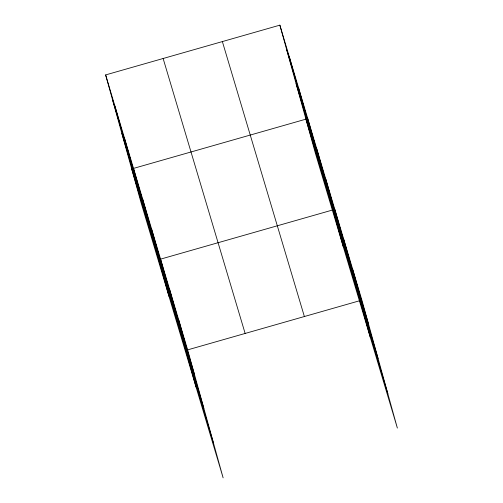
<?xml version="1.0" encoding="UTF-8"?>
<svg xmlns="http://www.w3.org/2000/svg" width="503" height="503" viewBox="0 0 503 503"><rect width="100%" height="100%" fill="white"/><g stroke="black" fill="none" stroke-linecap="round" stroke-linejoin="round"><path stroke-width="0.75" d="M105.636 74.922L187.644 349.874L223.131 477.85L141.123 202.898L105.636 74.922L279.869 25.15L361.877 300.102L397.364 428.078L315.356 153.126L279.869 25.15M332.571 210.009L160.576 259.139L196.069 387.115M187.644 349.874L359.632 300.744M286.584 49.376L368.592 324.328M296.078 83.611L378.086 358.57M305.862 118.89L387.87 393.843M222.37 41.573L304.378 316.532M163.129 58.499L245.137 333.451M112.351 99.148L194.359 374.1M121.845 133.383L203.853 408.335M131.629 168.656L213.637 443.615M352.855 269.86L359.57 294.085M343.832 239.617L350.553 263.842M334.816 209.367L370.302 337.343M325.793 179.125L332.508 203.35M316.771 148.882L323.492 173.107M343.241 246.608L307.748 118.633L133.515 168.404L169.008 296.38M298.455 87.472L305.176 111.697M289.162 56.311L295.883 80.537M178.622 319.631L185.337 343.857M169.599 289.388L176.32 313.614M151.56 228.896L158.275 253.122M142.538 198.654L149.259 222.879M124.222 137.244L130.943 161.469M114.929 106.083L121.644 130.308"/></g></svg>
